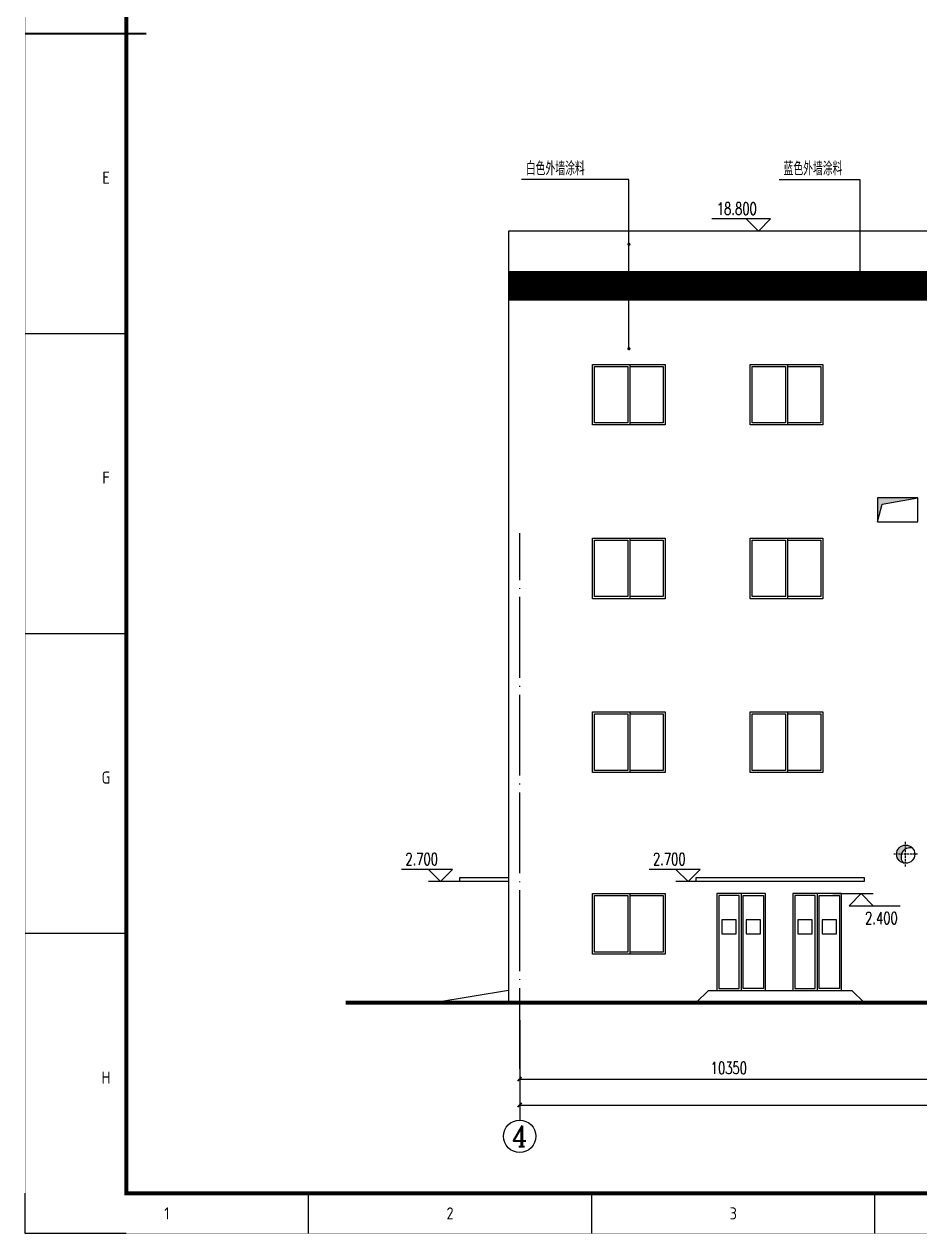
# Model space of a CAD drawing. Extents: x -59142 to 322364, y -122476 to 91021.
# Drawn here: x -58614 to -36453, y -122456 to -92514 of the extents above; entities that cross this region are included whole.
import ezdxf
from ezdxf.enums import TextEntityAlignment as Align

# ---------------------------------------------------------------- set-up
doc = ezdxf.new("R2010")
doc.units = 0
doc.header["$LTSCALE"] = 1000
doc.header["$MEASUREMENT"] = 0
doc.linetypes.add('DASH', pattern=[0.35, 0.25, -0.1])
doc.linetypes.add('DOTE', pattern=[2.42, 2, -0.2, 0.02, -0.2])
for name, color, linetype in [('AXIS', 3, 'Continuous'), ('AXIS_TEXT', 7, 'Continuous'), ('CENTRE LINE', 1, 'DOTE'), ('DIM_ELEV', 3, 'Continuous'), ('DIM_LEAD', 3, 'Continuous'), ('DOTE', 1, 'DOTE'), ('GROUND', 204, 'Continuous'), ('HOLE', 6, 'Continuous'), ('PUB_DIM', 3, 'Continuous'), ('PUB_TEXT', 7, 'Continuous'), ('STAIR', 2, 'Continuous'), ('WALL', 255, 'Continuous'), ('WINDOW', 4, 'Continuous')]:
    doc.layers.add(name, color=color, linetype=linetype)
doc.styles.add('_TCH_AXIS', font='COMPLEX', dxfattribs={"bigfont": 'GBCBIG'})
doc.styles.add('_TCH_DIM', font='SIMPLEX', dxfattribs={"bigfont": 'GBCBIG'})
doc.styles.add('_TCH_DIM_T3', font='SIMPLEX', dxfattribs={"width": 0.705882, "bigfont": 'GBCBIG'})
doc.styles.get("Standard").update_dxf_attribs({"font": 'gbenor.shx', "bigfont": 'gbcbig.shx'})
doc.styles.add('TK', font='GEDITXT.SHX', dxfattribs={"width": 0.85, "height": 3.5, "bigfont": 'DXT.SHX'})
doc.dimstyles.new('_TCH_ARCH&&100', dxfattribs={"dimtxt": 297.5, "dimasz": 100, "dimexe": 250, "dimexo": 300, "dimgap": 126.25, "dimtad": 1, "dimdec": 0, "dimzin": 0, "dimdsep": 46, "dimtxsty": '_TCH_DIM_T3', "dimblk": 'ARCHTICK', "dimcen": 0.09, "dimazin": 2, "dimtfac": 1, "dimtdec": 0, "dimtix": 1, "dimtmove": 2, "dimatfit": 3, "dimfxl": 1, "dimtolj": 1, "dimtzin": 0, "dimarcsym": 0})

# ---------------------------------------------------------------- blocks, each defined once
blk = doc.blocks.new('afdsfsaf')
at = {"layer": 'WINDOW'}
for p, q in [((925, 1500), (925, 0)), ((875, 1450), (875, 50))]:
    blk.add_line(p, q, dxfattribs=at)
blk.add_lwpolyline([(1800, 1500), (1800, 0), (0, 0), (0, 1500)], close=True, dxfattribs=at)
for points in [[(875, 50), (50, 50), (50, 1450), (875, 1450)], [(925, 1450), (1750, 1450), (1750, 50), (925, 50)]]:
    blk.add_lwpolyline(points, dxfattribs=at)
for points in [[(184, 738, 0, 0, 0), (585.5, 738, 40, 0, 0), (735.5, 738, 0, 0, 0)], [(1616, 738, 0, 0, 0), (1214.5, 738, 40, 0, 0), (1064.5, 738, 0, 0, 0)]]:
    blk.add_lwpolyline(points, format="xyseb", dxfattribs=at)
blk = doc.blocks.new('hkghjk')
at = {"layer": 'WINDOW'}
blk.add_line((600, 2400), (600, 0), dxfattribs=at)
for points in [[(0, 0), (1200, 0), (1200, 2400), (0, 2400)], [(50, 50), (550, 50), (550, 2350), (50, 2350)], [(1150, 50), (650, 50), (650, 2350), (1150, 2350)], [(125, 1400), (475, 1400), (475, 1750), (125, 1750)], [(725, 1400), (1075, 1400), (1075, 1750), (725, 1750)]]:
    blk.add_lwpolyline(points, close=True, dxfattribs=at)
blk = doc.blocks.new('GEDI_WK_A1')
at = {"color": 3}
for p, q in [((25, 297), (0, 297)), ((25, 222.75), (0, 222.75)), ((25, 148.5), (0, 148.5)), ((25, 74.25), (0, 74.25)), ((0, 0), (0, 10)), ((70.08, 0), (70.08, 10)), ((140.17, 0), (140.17, 10)), ((210.25, 0), (210.25, 10)), ((25, 0), (0, 0))]:
    blk.add_line(p, q, dxfattribs=at)
for points, const_width in [([(0, 0), (841, 0), (841, 594), (0, 594)], 0.1), ([(25, 10), (831, 10), (831, 584), (25, 584)], 1)]:
    blk.add_lwpolyline(points, close=True, dxfattribs=dict(at, const_width=const_width))
at = {"color": 3, "const_width": 0.5}
blk.add_lwpolyline([(30, 297), (0, 297)], dxfattribs=at)
at = {"color": 3}
for s, p in [('E', (20, 259.88)), ('F', (20, 185.62)), ('G', (20, 111.38)), ('H', (20, 37.12))]:
    blk.add_text(s, height=3, dxfattribs=at).set_placement(p, align=Align.CENTER)
for s, p in [('1', (35.04, 5)), ('2', (105.12, 5)), ('3', (175.21, 5))]:
    blk.add_text(s, height=3, dxfattribs=at).set_placement(p, align=Align.MIDDLE)
blk = doc.blocks.new('A$C67E35CD0')
blk.add_blockref('GEDI_WK_A1', (0, 0))
at = {"style": 'TK', "width": 0.85}
for tag, height, p in [('PROJECTNAME', 4.75, (776, 44)), ('PHASE', 4, (818, 44)), ('DRAWINGNAME', 4.75, (786, 31))]:
    blk.add_attdef(tag, text='', height=height, dxfattribs=at).set_placement(p, align=Align.MIDDLE_CENTER)
for tag, p, height in [('APPROVE', (663, 32.75), 3.5), ('DESIGN', (708, 32.75), 3.5), ('REVIEW1', (663, 25.75), 3.5), ('DRAW', (708, 25.75), 3.5), ('REVIEW2', (663, 18.75), 3.5), ('PROPORTION', (708, 18.75), 3.5), ('DRAWINGNUMBER', (758, 18.5), 4), ('CHECK', (663, 11.75), 3.5), ('DATE', (708, 11.75), 3.5), ('VERSION', (824, 11.75), 3.5)]:
    blk.add_attdef(tag, p, '', height=height, dxfattribs=at)
blk = doc.blocks.new('afefqwer')
at = {"xscale": 100, "yscale": 100, "zscale": 100}
blk.add_blockref('A$C67E35CD0', (-84100, 0), dxfattribs=at)
blk = doc.blocks.new('dafdsf')
at = {"layer": 'HOLE'}
h = blk.add_hatch(color=256, dxfattribs=at)
h.dxf.hatch_style = 1
h.paths.add_polyline_path([(-225, 0, 0.342373), (-56, -218, -0.74588), (166, 152, 0.684245)])
at = {"layer": 'HOLE', "color": 251, "linetype": 'DASH', "ltscale": 0.2}
for p, q in [((0, -303), (0, 303)), ((291, 0), (-291, 0))]:
    blk.add_line(p, q, dxfattribs=at)
at = {"layer": 'HOLE'}
blk.add_circle((0, 0), 225, dxfattribs=at)
blk.add_arc((110, -66), 225, 75.5992, 222.4733, dxfattribs=at)
blk = doc.blocks.new('_ArchTick')
at = {"color": 0, "linetype": 'ByBlock', "const_width": 0.4}
blk.add_lwpolyline([(-0.5, -0.5), (0.5, 0.5)], dxfattribs=at)
blk = doc.blocks.new('*D514')
at = {"layer": 'Defpoints', "color": 0, "transparency": 16777216}
for p in [(-46353, -117695), (-36003, -117695), (-36003, -118626)]:
    blk.add_point(p, dxfattribs=at)
at = {"layer": 'PUB_DIM', "color": 0, "lineweight": -2, "transparency": 16777216}
for p, q in [((-46353, -117995), (-46353, -118876)), ((-36003, -117995), (-36003, -118876)), ((-46353, -118626), (-36003, -118626))]:
    blk.add_line(p, q, dxfattribs=at)
at = {"layer": 'PUB_DIM', "color": 0, "lineweight": -2, "transparency": 16777216, "xscale": 100, "yscale": 100, "zscale": 100, "rotation": 180}
blk.add_blockref('_ArchTick', (-46353, -118626), dxfattribs=at)
at = {"layer": 'PUB_DIM', "color": 0, "lineweight": -2, "transparency": 16777216, "xscale": 100, "yscale": 100, "zscale": 100}
blk.add_blockref('_ArchTick', (-36003, -118626), dxfattribs=at)
at = {"layer": 'PUB_DIM', "color": 0, "transparency": 16777216, "insert": (-41178, -118351), "char_height": 297.5, "attachment_point": 5, "style": '_TCH_DIM_T3'}
blk.add_mtext('\\A1;10350', dxfattribs=at)
blk = doc.blocks.new('*D517')
at = {"layer": 'Defpoints', "color": 0, "transparency": 16777216}
for p in [(-46353, -118336), (-23253, -118336), (-23253, -119268)]:
    blk.add_point(p, dxfattribs=at)
at = {"layer": 'PUB_DIM', "color": 0, "lineweight": -2, "transparency": 16777216}
for p, q in [((-46353, -118636), (-46353, -119518)), ((-23253, -118636), (-23253, -119518)), ((-46353, -119268), (-23253, -119268))]:
    blk.add_line(p, q, dxfattribs=at)
at = {"layer": 'PUB_DIM', "color": 0, "lineweight": -2, "transparency": 16777216, "xscale": 100, "yscale": 100, "zscale": 100, "rotation": 180}
blk.add_blockref('_ArchTick', (-46353, -119268), dxfattribs=at)
at = {"layer": 'PUB_DIM', "color": 0, "lineweight": -2, "transparency": 16777216, "xscale": 100, "yscale": 100, "zscale": 100}
blk.add_blockref('_ArchTick', (-23253, -119268), dxfattribs=at)
at = {"layer": 'PUB_DIM', "color": 0, "transparency": 16777216, "insert": (-34803, -118993), "char_height": 297.5, "attachment_point": 5, "style": '_TCH_DIM_T3'}
blk.add_mtext('\\A1;23100', dxfattribs=at)

msp = doc.modelspace()

# ---------------------------------------------------------------- hatches: boundary and pattern name
at = {"layer": 'HOLE'}
h = msp.add_hatch(color=256, dxfattribs=at)
h.dxf.hatch_style = 1
h.paths.add_polyline_path([(-37502.8, -104234.5), (-37502.8, -104834.5), (-37380.3, -104394), (-36502.8, -104234.5)])

# ---------------------------------------------------------------- linework, layer by layer
at = {"layer": 'AXIS'}
msp.add_line((-46352.8, -117169.1), (-46352.8, -119641.6), dxfattribs=at)
msp.add_circle((-46352.8, -120041.6), 400, dxfattribs=at)
at = {"layer": 'CENTRE LINE', "linetype": 'DASH'}
msp.add_lwpolyline([(-46352.8, -99034.5), (-36002.8, -98634.5), (-23252.8, -99034.5)], dxfattribs=at)
at = {"layer": 'DIM_ELEV'}
for p, q in [((-40146.2, -97334.5), (-41596.2, -97334.5)), ((-40446.2, -97634.5), (-40746.2, -97334.5)), ((-40446.2, -97634.5), (-40146.2, -97334.5)), ((-39707, -97634.5), (-40746.2, -97634.5)), ((-48013.3, -113434.5), (-49279.3, -113434.5)), ((-48313.3, -113734.5), (-48613.3, -113434.5)), ((-48313.3, -113734.5), (-48013.3, -113434.5)), ((-41886.5, -113434.5), (-43152.5, -113434.5)), ((-42186.5, -113734.5), (-42486.5, -113434.5)), ((-42186.5, -113734.5), (-41886.5, -113434.5)), ((-47613.3, -113734.5), (-48613.3, -113734.5)), ((-41486.5, -113734.5), (-42486.5, -113734.5)), ((-38603.5, -114034.5), (-37603.5, -114034.5)), ((-37903.5, -114034.5), (-38203.5, -114334.5)), ((-37903.5, -114034.5), (-37603.5, -114334.5)), ((-38203.5, -114334.5), (-36937.5, -114334.5))]:
    msp.add_line(p, q, dxfattribs=at)
at = {"layer": 'DIM_LEAD'}
for p, q in [((-43650, -96360), (-46306, -96360)), ((-43650, -100546.5), (-43650, -96360)), ((-43650, -97962), (-43650, -96360)), ((-37927.5, -96363), (-39929.5, -96363)), ((-37927.5, -98957), (-37927.5, -96363))]:
    msp.add_line(p, q, dxfattribs=at)
at = {"layer": 'DIM_LEAD', "const_width": 40}
for points in [[(-43650, -97982, 1), (-43650, -97942, 1)], [(-37927.5, -98977, 1), (-37927.5, -98937, 1)], [(-43650, -100566.5, 1), (-43650, -100526.5, 1)]]:
    msp.add_lwpolyline(points, format="xyb", close=True, dxfattribs=at)
at = {"layer": 'DOTE'}
msp.add_line((-46352.8, -118373.1), (-46352.8, -105113.1), dxfattribs=at)
at = {"layer": 'GROUND', "color": 151}
for p, q in [((-46632.2, -98634.5), (-22882.2, -98634.5)), ((-46632.2, -99334.5), (-22882.2, -99334.5))]:
    msp.add_line(p, q, dxfattribs=at)
at = {"layer": 'GROUND', "color": 151, "const_width": 700}
msp.add_lwpolyline([(-46632.2, -98984.5), (-22882.2, -98984.5)], dxfattribs=at)
at = {"layer": 'HOLE'}
msp.add_lwpolyline([(-37502.8, -104834.5), (-36502.8, -104834.5), (-36502.8, -104234.5), (-37502.8, -104234.5)], close=True, dxfattribs=at)
msp.add_lwpolyline([(-37502.8, -104834.5), (-37380.3, -104394), (-36502.8, -104234.5)], dxfattribs=at)
at = {"layer": 'STAIR', "color": 251}
msp.add_lwpolyline([(-47832.2, -113734.5), (-47832.2, -113634.5), (-46632.2, -113634.5), (-46632.2, -113734.5)], close=True, dxfattribs=at)
at = {"layer": 'STAIR'}
msp.add_lwpolyline([(-41982.7, -113734.5), (-41982.7, -113634.5), (-37832.7, -113634.5), (-37832.7, -113734.5)], close=True, dxfattribs=at)
at = {"layer": 'STAIR', "color": 251}
msp.add_lwpolyline([(-46632.2, -116434.5), (-48432.2, -116734.5)], dxfattribs=at)
at = {"layer": 'STAIR'}
msp.add_lwpolyline([(-41982.7, -116734.5), (-41682.7, -116434.5), (-38132.7, -116434.5), (-37832.7, -116734.5)], dxfattribs=at)
at = {"layer": 'WALL'}
msp.add_lwpolyline([(-22882.2, -116734.5), (-22882.2, -97634.5), (-46632.2, -97634.5), (-46632.2, -116734.5)], dxfattribs=at)
at = {"layer": 'WALL', "color": 254}
msp.add_lwpolyline([(-15508.3, -116734.5, 100, 100, 0), (-50661.3, -116734.5, 100, 100, 0)], format="xyseb", dxfattribs=at)

# ---------------------------------------------------------------- block references
msp.add_blockref('afefqwer', (25511.5, -122451))
at = {"layer": 'HOLE'}
msp.add_blockref('dafdsf', (-36802.8, -113059.5), dxfattribs=at)
at = {"layer": 'WINDOW'}
for name, p in [('afdsfsaf', (-44552.8, -102434.5)), ('afdsfsaf', (-40652.8, -102434.5)), ('afdsfsaf', (-44552.8, -106734.5)), ('afdsfsaf', (-40652.8, -106734.5)), ('afdsfsaf', (-44552.8, -111034.5)), ('afdsfsaf', (-40652.8, -111034.5)), ('afdsfsaf', (-44552.8, -115534.5)), ('hkghjk', (-41472.2, -116434.5)), ('hkghjk', (-39592.2, -116434.5))]:
    msp.add_blockref(name, p, dxfattribs=at)

# ---------------------------------------------------------------- texts
at = {"layer": 'AXIS_TEXT', "style": '_TCH_AXIS'}
msp.add_text('4', height=509.1, dxfattribs=at).set_placement((-46546.8, -120296.2), (-46158.9, -120296.2), align=Align.FIT)
at = {"layer": 'PUB_TEXT', "style": '_TCH_DIM'}
for s, p in [('白色外墙涂料', (-46201, -96255)), ('蓝色外墙涂料', (-39824.5, -96258))]:
    msp.add_text(s, height=337.59, dxfattribs=at).set_placement(p)
at = {"layer": 'PUB_TEXT', "style": '_TCH_DIM', "width": 0.705882}
for s, p in [('18.800', (-41476.2, -97229.5)), ('2.700', (-49183.3, -113329.5)), ('2.700', (-43056.5, -113329.5)), ('2.400', (-37807.5, -114789.5))]:
    msp.add_text(s, height=297.5, dxfattribs=at).set_placement(p)

# ---------------------------------------------------------------- dimensions: what is measured, and where the dimension line sits
at = {"layer": 'PUB_DIM'}
for p1, p2, picture, middle in [((-46352.8, -117694.8), (-36002.8, -117694.8), '*D514', (-41177.8, -118351.3)), ((-46352.8, -118336.3), (-23252.8, -118336.3), '*D517', (-34802.8, -118992.8))]:
    dim = msp.add_aligned_dim(p1=p1, p2=p2, distance=-931.5, dimstyle='_TCH_ARCH&&100', dxfattribs=at)
    dim.commit()
    dim.dimension.update_dxf_attribs({"geometry": picture, "text_midpoint": middle})

doc.saveas('drawing.dxf')
